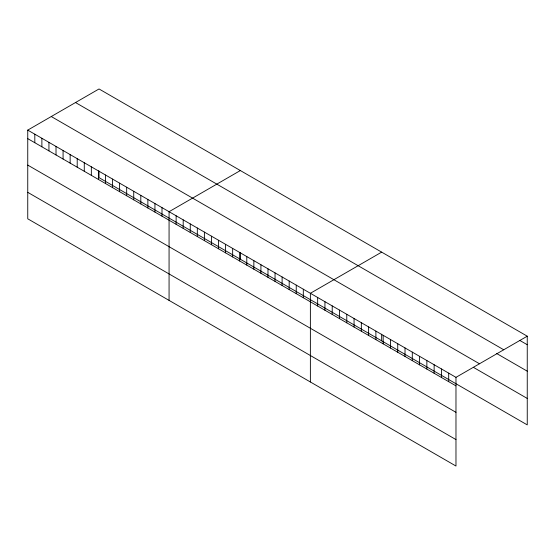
<?xml version="1.0" encoding="UTF-8"?>
<svg xmlns="http://www.w3.org/2000/svg" width="555" height="555" viewBox="0 0 555 555"><rect width="100%" height="100%" fill="white"/><g stroke="black" fill="none" stroke-linecap="round" stroke-linejoin="round"><path stroke-width="0.83" d="M27.75 130.113L455.974 377.344L455.974 466.04L27.75 218.809L27.75 130.113L99.026 88.96L527.25 336.191L527.25 424.887L99.026 177.655L99.026 171.044M240.343 170.552L169.067 211.698L169.067 300.394M381.653 252.136L310.377 293.29L310.377 381.979M455.974 377.344L527.25 336.191M519.973 340.52L527.25 344.724M75.508 102.543L503.732 349.775M496.676 353.521L527.25 371.177M51.268 116.536L479.492 363.768M473.38 367.334L527.25 398.435M27.75 138.639L455.974 385.871M27.75 165.099L455.974 412.33M27.75 192.349L455.974 439.581M448.697 373.14L448.697 381.673M441.412 368.943L441.412 377.469M434.135 364.739L434.135 373.265M426.857 360.535L426.857 369.061M419.573 356.331L419.573 364.857M412.296 352.127L412.296 360.653M405.018 347.923L405.018 356.456M397.734 343.725L397.734 352.252M390.456 339.521L390.456 348.047M383.172 335.317L383.172 343.843M381.653 334.214L381.653 340.825M375.895 331.113L375.895 339.639M368.617 326.909L368.617 335.435M361.333 322.705L361.333 331.238M354.055 318.508L354.055 327.034M346.778 314.303L346.778 322.83M339.493 310.099L339.493 318.625M332.216 305.895L332.216 314.421M324.939 301.691L324.939 310.224M317.654 297.487L317.654 306.02M303.314 289.21L303.314 297.737M296.245 285.131L296.245 293.657M289.183 281.052L289.183 289.578M282.113 276.966L282.113 285.499M275.051 272.887L275.051 281.42M267.982 268.807L267.982 277.34M260.919 264.728L260.919 273.261M253.85 260.649L253.85 269.182M246.788 256.57L246.788 265.103M240.343 252.629L240.343 259.24M239.718 252.49L239.718 261.023M232.656 248.411L232.656 256.944M225.587 244.332L225.587 252.865M218.524 240.253L218.524 248.786M211.455 236.173L211.455 244.706M204.393 232.094L204.393 240.627M197.323 228.015L197.323 236.548M190.261 223.936L190.261 232.469M183.199 219.856L183.199 228.389M176.129 215.777L176.129 224.31M161.998 207.619L161.998 216.152M154.935 203.539L154.935 212.072M147.866 199.46L147.866 207.993M140.804 195.381L140.804 203.914M133.734 191.302L133.734 199.835M126.672 187.222L126.672 195.755M119.603 183.143L119.603 191.676M112.54 179.064L112.54 187.59M105.471 174.985L105.471 183.511M98.408 170.905L98.408 179.431M91.339 166.826L91.339 175.352M84.277 162.747L84.277 171.273M77.207 158.668L77.207 167.194M70.145 154.588L70.145 163.114M63.076 150.509L63.076 159.035M56.013 146.43L56.013 154.956M48.944 142.351L48.944 150.877M41.882 138.271L41.882 146.797M34.812 134.192L34.812 142.718"/></g></svg>
